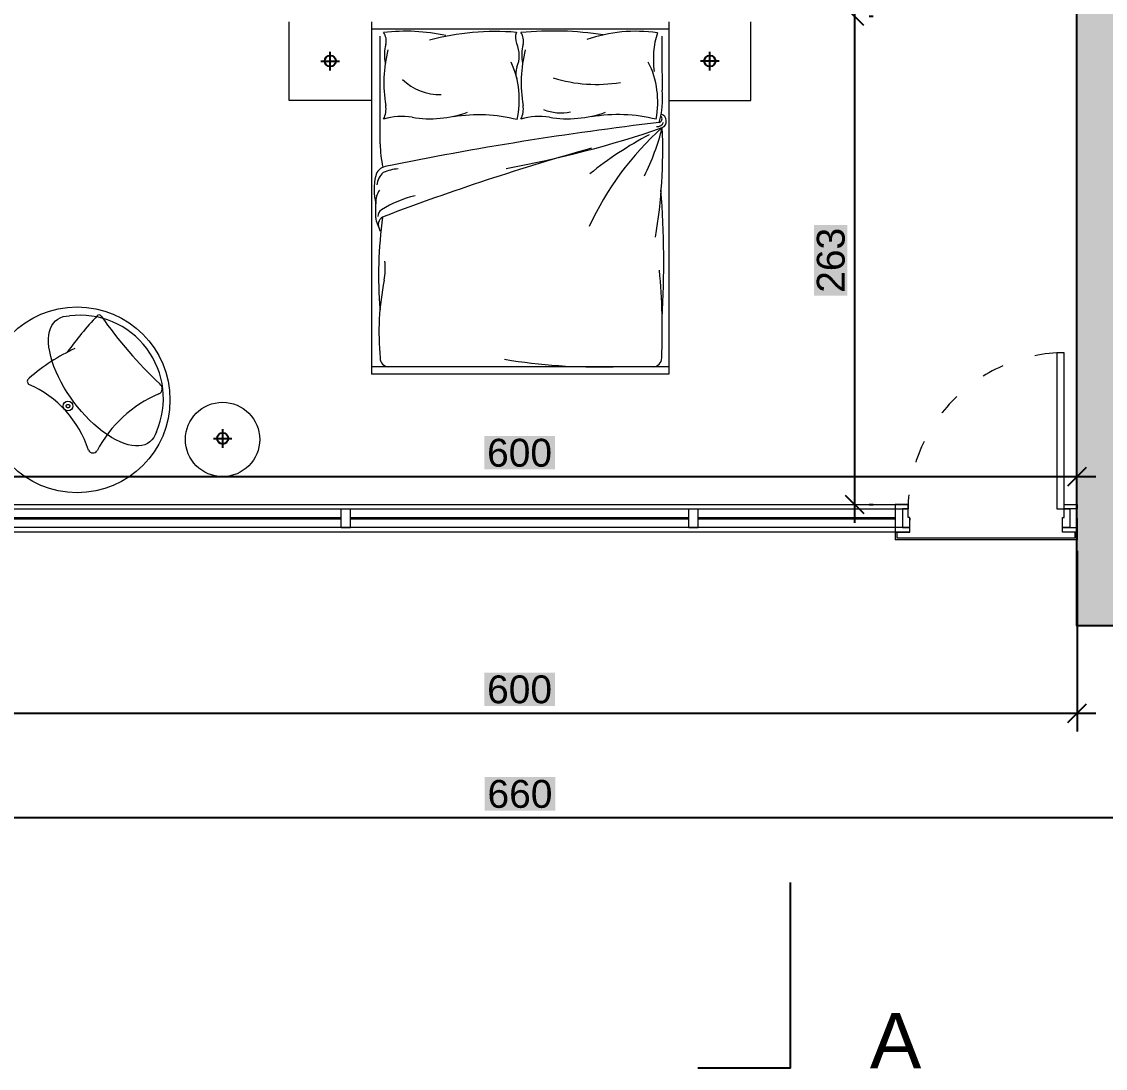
# Model space of a CAD drawing. Header units: millimetres. Extents: x 930 to 6336, y 2219 to 4338.
# Drawn here: x 4420 to 5003, y 2219 to 2782 of the extents above; entities that cross this region are included whole.
import ezdxf

# ---------------------------------------------------------------- set-up
doc = ezdxf.new("R2010")
doc.units = ezdxf.units.MM
doc.linetypes.add('ACAD_ISO03W100', pattern=[30, 12, -18])
for name, color, linetype, lineweight in [('arredi', 5, 'Continuous', 18), ('QUOTE', 3, 'Continuous', 9), ('serramenti e scale', 4, 'Continuous', 18)]:
    doc.layers.add(name, color=color, linetype=linetype, lineweight=lineweight)
doc.layers.add('dettagli', color=6, linetype='Continuous')
doc.layers.add('muri sezionati', color=1, linetype='Continuous')
doc.styles.get("Standard").update_dxf_attribs({"font": 'arial.ttf'})
doc.dimstyles.new('ook', dxfattribs={"dimtxt": 15, "dimasz": 10, "dimexe": 10, "dimexo": 10, "dimgap": 5, "dimtad": 1, "dimtoh": 1, "dimdec": 0, "dimzin": 0, "dimdsep": 46, "dimtxsty": 'Standard', "dimblk": 'OBLIQUE', "dimcen": 0.09, "dimdle": 10, "dimclrt": 3, "dimadec": 0, "dimazin": 0, "dimtfac": 1, "dimtdec": 0, "dimtofl": 0, "dimtmove": 0, "dimatfit": 3, "dimldrblk": 'OBLIQUE', "dimfxl": 1, "dimtfill": 2, "dimtfillclr": 250, "dimtolj": 1, "dimtzin": 0, "dimarcsym": 0})

# ---------------------------------------------------------------- blocks, each defined once
blk = doc.blocks.new('_Oblique')
at = {"color": 0, "linetype": 'ByBlock', "lineweight": -2}
blk.add_line((-0.5, -0.5), (0.5, 0.5), dxfattribs=at)
blk = doc.blocks.new('*D19')
at = {"layer": 'Defpoints', "color": 0, "transparency": 16777216}
for p in [(4357.79, 2457.21), (5018.23, 2457.21), (5018.23, 2353.52)]:
    blk.add_point(p, dxfattribs=at)
at = {"layer": 'QUOTE', "color": 0, "lineweight": -2, "transparency": 16777216}
for p, q in [((4357.79, 2447.21), (4357.79, 2343.52)), ((5018.23, 2447.21), (5018.23, 2343.52)), ((4347.79, 2353.52), (5028.23, 2353.52))]:
    blk.add_line(p, q, dxfattribs=at)
at = {"layer": 'QUOTE', "color": 0, "lineweight": -2, "transparency": 16777216, "xscale": 10, "yscale": 10, "zscale": 10, "rotation": 180}
blk.add_blockref('_Oblique', (4357.79, 2353.52), dxfattribs=at)
at = {"layer": 'QUOTE', "color": 0, "lineweight": -2, "transparency": 16777216, "xscale": 10, "yscale": 10, "zscale": 10}
blk.add_blockref('_Oblique', (5018.23, 2353.52), dxfattribs=at)
at = {"layer": 'QUOTE', "color": 3, "transparency": 16777216, "insert": (4688.01, 2366.18), "char_height": 15, "attachment_point": 5, "bg_fill": 1, "box_fill_scale": 1.1, "bg_fill_color": 250, "bg_fill_transparency": 0}
blk.add_mtext('\\A1;660', dxfattribs=at)
blk = doc.blocks.new('*D61')
at = {"layer": 'Defpoints', "color": 0, "transparency": 16777216}
for p in [(4387.79, 2507.04), (4987.79, 2507.04), (4987.79, 2409.76)]:
    blk.add_point(p, dxfattribs=at)
at = {"layer": 'QUOTE', "color": 0, "lineweight": -2, "transparency": 16777216}
for p, q in [((4387.79, 2497.04), (4387.79, 2399.76)), ((4987.79, 2497.04), (4987.79, 2399.76)), ((4377.79, 2409.76), (4997.79, 2409.76))]:
    blk.add_line(p, q, dxfattribs=at)
at = {"layer": 'QUOTE', "color": 0, "lineweight": -2, "transparency": 16777216, "xscale": 10, "yscale": 10, "zscale": 10, "rotation": 180}
blk.add_blockref('_Oblique', (4387.79, 2409.76), dxfattribs=at)
at = {"layer": 'QUOTE', "color": 0, "lineweight": -2, "transparency": 16777216, "xscale": 10, "yscale": 10, "zscale": 10}
blk.add_blockref('_Oblique', (4987.79, 2409.76), dxfattribs=at)
at = {"layer": 'QUOTE', "color": 3, "transparency": 16777216, "insert": (4687.79, 2422.42), "char_height": 15, "attachment_point": 5, "bg_fill": 1, "box_fill_scale": 1.1, "bg_fill_color": 250, "bg_fill_transparency": 0}
blk.add_mtext('\\A1;600', dxfattribs=at)
blk = doc.blocks.new('*D63')
at = {"layer": 'Defpoints', "color": 0, "transparency": 16777216}
for p in [(4865.8, 2784.58), (4865.8, 2522.04), (4867.98, 2522.04)]:
    blk.add_point(p, dxfattribs=at)
at = {"layer": 'QUOTE', "color": 0, "lineweight": -2, "transparency": 16777216}
for p, q in [((4867.98, 2794.58), (4867.98, 2512.04)), ((4875.8, 2784.58), (4877.98, 2784.58)), ((4875.8, 2522.04), (4877.98, 2522.04))]:
    blk.add_line(p, q, dxfattribs=at)
at = {"layer": 'QUOTE', "color": 0, "lineweight": -2, "transparency": 16777216, "xscale": 10, "yscale": 10, "zscale": 10}
for p, rotation in [((4867.98, 2784.58), 90), ((4867.98, 2522.04), 270)]:
    blk.add_blockref('_Oblique', p, dxfattribs=dict(at, rotation=rotation))
at = {"layer": 'QUOTE', "color": 3, "transparency": 16777216, "insert": (4855.31, 2653.31), "char_height": 15, "attachment_point": 5, "rotation": 90, "bg_fill": 1, "box_fill_scale": 1.1, "bg_fill_color": 250, "bg_fill_transparency": 0}
blk.add_mtext('\\A1;263', dxfattribs=at)
blk = doc.blocks.new('*D64')
at = {"layer": 'Defpoints', "color": 0, "transparency": 16777216}
for p in [(4987.79, 2537.04), (4987.79, 2537.04), (4387.79, 2518.49)]:
    blk.add_point(p, dxfattribs=at)
at = {"layer": 'QUOTE', "color": 0, "lineweight": -2, "transparency": 16777216}
for p, q in [((4387.79, 2528.49), (4387.79, 2547.04)), ((4377.79, 2537.04), (4997.79, 2537.04))]:
    blk.add_line(p, q, dxfattribs=at)
at = {"layer": 'QUOTE', "color": 0, "lineweight": -2, "transparency": 16777216, "xscale": 10, "yscale": 10, "zscale": 10, "rotation": 180}
blk.add_blockref('_Oblique', (4387.79, 2537.04), dxfattribs=at)
at = {"layer": 'QUOTE', "color": 0, "lineweight": -2, "transparency": 16777216, "xscale": 10, "yscale": 10, "zscale": 10}
blk.add_blockref('_Oblique', (4987.79, 2537.04), dxfattribs=at)
at = {"layer": 'QUOTE', "color": 3, "transparency": 16777216, "insert": (4687.79, 2549.7), "char_height": 15, "attachment_point": 5, "bg_fill": 1, "box_fill_scale": 1.1, "bg_fill_color": 250, "bg_fill_transparency": 0}
blk.add_mtext('\\A1;600', dxfattribs=at)

msp = doc.modelspace()

# ---------------------------------------------------------------- hatches: boundary and pattern name
at = {"layer": 'muri sezionati'}
h = msp.add_hatch(color=256, dxfattribs=at)
h.dxf.hatch_style = 1
h.paths.add_polyline_path([(4387.79, 3321.96), (4357.87, 3321.96), (4357.79, 3132.3), (4387.79, 3132.3)])
h.paths.add_polyline_path([(5017.76, 3534.68), (4988.31, 3534.68), (4988.31, 3313.85), (5017.86, 3313.85)])
h.paths.add_polyline_path([(5018.31, 3152.26), (4987.79, 3152.26), (4987.59, 2456.76), (5018.31, 2456.76)])
h.paths.add_polyline_path([(4808.31, 3139.84), (4888.31, 3139.84), (4888.31, 3142.23), (4487.79, 3142.23), (4487.79, 3139.84), (4567.79, 3139.84), (4567.79, 3134.36), (4487.79, 3134.36), (4487.79, 3132.23), (4763.31, 3132.23), (4763.31, 2791.69), (4768.31, 2791.69), (4768.31, 3132.23), (4888.31, 3132.23), (4888.31, 3134.36), (4808.31, 3134.36)])

# ---------------------------------------------------------------- linework, layer by layer
at = {"layer": 'arredi'}
for p, q in [((4563.81, 2739.34), (4563.81, 2781.69)), ((4608.05, 2781.69), (4608.05, 2592.04)), ((4768.05, 2781.69), (4768.05, 2592.04)), ((4812.28, 2739.34), (4812.28, 2781.69)), ((4768.05, 2777.64), (4608.05, 2777.64)), ((4612.75, 2715.95), (4612.75, 2773.88)), ((4608.05, 2739.34), (4563.81, 2739.34)), ((4768.05, 2739.34), (4812.28, 2739.34)), ((4610.4, 2676.16), (4610.4, 2685.4)), ((4610.69, 2674.53), (4612.75, 2668.94)), ((4768.05, 2596.09), (4608.05, 2596.09)), ((4768.05, 2592.04), (4608.05, 2592.04))]:
    msp.add_line(p, q, dxfattribs=at)
for centre, radius in [((4449.7, 2578.25), 50), ((4444.83, 2574.9), 2.62)]:
    msp.add_circle(centre, radius, dxfattribs=at)
at = {"layer": 'arredi', "linetype": 'ACAD_ISO03W100'}
msp.add_circle((4444.83, 2574.9), 0.939, dxfattribs=at)
at = {"layer": 'arredi', "linetype": 'ByBlock'}
msp.add_circle((4527.98, 2556.93), 20, dxfattribs=at)
at = {"layer": 'arredi'}
for centre, radius, start, end in [((4626.62, 2676.24), 100.3, 77.57525, 96.85864), ((4608.53, 2771.44), 7.52, 344.80123, 35.62124), ((4674.94, 2639.74), 136.67, 85.31803, 105.10752), ((4693.29, 2773.09), 7.75, 158.28762, 204.21227), ((4705.78, 2602.64), 174.03, 81.05865, 95.69054), ((4682.41, 2771.44), 7.52, 344.80123, 35.62124), ((4750.53, 2694.74), 81.77, 81.98537, 108.97076), ((4808.33, 2761.34), 48.57, 162.80093, 187.53892), ((4635.85, 2764.02), 20.79, 164.80123, 192.68804), ((4671.72, 2763.39), 15.91, 337.11917, 24.21227), ((4709.73, 2764.02), 20.79, 164.80123, 192.68804), ((6064.65, 2771.84), 1300.37, 179.91037, 181.1885), ((4686.98, 2748.75), 72.21, 165.74005, 189.62888), ((4760.86, 2748.75), 72.21, 165.74005, 189.62888), ((4639.63, 2739.77), 48.02, 347.01381, 24.88205), ((4714.36, 2738.53), 47.79, 348.71088, 26.66813), ((4693.82, 2754.06), 8.08, 157.11917, 200.98391), ((4644.48, 2770.23), 27.71, 224.99017, 272.17052), ((4729.06, 2825.88), 77.95, 252.7298, 279.56797), ((4716.25, 2740.69), 48.49, 344.14429, 4.94463), ((4603.87, 2734.65), 12.08, 333.03506, 9.62888), ((4677.75, 2734.65), 12.08, 333.03506, 9.62888), ((4624.58, 2697.91), 32.81, 80.60741, 107.64024), ((4639.66, 2789.07), 59.6, 260.60741, 289.64407), ((4665.88, 2650.11), 81.51, 75.40269, 99.67342), ((4698.46, 2697.91), 32.81, 80.60741, 107.64024), ((4709.86, 2756.78), 24.16, 247.61749, 282.85197), ((4713.69, 2790.92), 61.45, 260.74993, 289.3428), ((4740.85, 2648.05), 83.65, 75.89915, 99.85617), ((4762.49, 2729.37), 1.97, 281.8744, 50.60422), ((4762.85, 2728.18), 3.9, 296.06182, 73.69952), ((4971.99, 955.04), 1784.7, 96.72799, 101.52297), ((4578.95, 3263.63), 570.01, 280.27204, 289.00313), ((4869.71, 2606.03), 158.53, 131.54675, 155.61673), ((4637.72, 2756.75), 130.83, 333.69042, 345.81061), ((4482.74, 2712.35), 282.09, 350.49059, 2.50593), ((4761.72, 2729.12), 3.89, 265.50112, 337.39481), ((4850.31, 2545.74), 198.22, 117.91437, 128.96241), ((4672.54, 2716.75), 59.79, 180.76871, 192.91096), ((5073.09, 1471.58), 1289.47, 105.59201, 110.81317), ((4616.8, 2697.31), 6.59, 101.61314, 167.11731), ((4620.52, 2693.11), 9.53, 129.40159, 175.3151), ((4623.79, 2680.45), 22.09, 93.536, 114.96614), ((4642.98, 2691.32), 33.45, 167.11731, 193.07135), ((4620.53, 2684.8), 10.15, 142.2698, 183.39831), ((4645.04, 2630.11), 59.44, 103.13487, 121.98877), ((4240.94, 2651.7), 524.41, 356.77702, 4.3028), ((4615.11, 2676.16), 4.71, 180, 200.2459), ((4615.11, 2676.16), 4.71, 180, 200.2459), ((4615.69, 2676.93), 4.18, 120.7024, 180.9899), ((4616.47, 2672.46), 4.71, 109.32758, 200.2459), ((4837.33, 2645.63), 225.38, 172.12353, 184.82472), ((4584.17, 2648.74), 31.38, 348.65747, 7.52533), ((4422.85, 2615.26), 341.74, 357.5735, 5.48735), ((4756.14, 2614.25), 144.01, 168.65747, 185.36104), ((4451.33, 2578.97), 44.82, 336.5349, 97.2398), ((4461.54, 2622.73), 1.27, 29.43392, 148.8328), ((4602.48, 2490.36), 194.59, 136.87319, 144.32287), ((4658.91, 2761.18), 239.84, 215.07701, 226.64169), ((4489.98, 2515.42), 99.49, 114.59212, 131.53249), ((4617.46, 2600.79), 4.71, 180, 270), ((4759.58, 2600.79), 4.71, 270, 360), ((4729.24, 2896.22), 300.26, 260.51685, 271.6934), ((4424.88, 2588.16), 1.94, 116.34535, 235.45184), ((4400.63, 2533.25), 58.11, 17.97029, 66.53), ((4492.43, 2584.29), 3.1, 292.99616, 54.01029), ((4519.86, 2519.67), 67.11, 112.99616, 152.30939), ((4458.26, 2552.23), 2.57, 204.01537, 327.65516)]:
    msp.add_arc(centre, radius, start, end, dxfattribs=at)
at = {"layer": 'arredi', "extrusion": (0, 0, -1)}
msp.add_ellipse((4463.78, 2588.44), major_axis=(24.96, -32.94), ratio=0.47203, start_param=5.951977, end_param=9.77584, dxfattribs=at)
at = {"layer": 'dettagli'}
for p, q in [((4585.93, 2755.51), (4585.93, 2765.51)), ((4790.17, 2755.51), (4790.17, 2765.51)), ((4580.93, 2760.51), (4588.93, 2760.51)), ((4588.93, 2760.51), (4590.93, 2760.51)), ((4787.17, 2760.51), (4785.17, 2760.51)), ((4795.17, 2760.51), (4787.17, 2760.51)), ((4528.06, 2552.48), (4528.06, 2562.48)), ((4523.06, 2557.48), (4531.06, 2557.48)), ((4531.06, 2557.48), (4533.06, 2557.48)), ((4833.64, 2218.66), (4833.64, 2318.66)), ((4833.64, 2218.66), (4783.64, 2218.66))]:
    msp.add_line(p, q, dxfattribs=at)
for centre in [(4585.93, 2760.51), (4790.17, 2760.51), (4528.06, 2557.48)]:
    msp.add_circle(centre, 3, dxfattribs=at)
at = {"layer": 'muri sezionati'}
msp.add_lwpolyline([(4987.79, 3152.26), (5018.31, 3152.26), (5018.31, 2456.76), (4987.59, 2456.76), (4987.79, 3152.26)], dxfattribs=at)
at = {"layer": 'serramenti e scale', "linetype": 'ByBlock'}
for p, q in [((4407.27, 2522.04), (4896.87, 2522.04)), ((4980.82, 2522.04), (4987.79, 2522.04)), ((4897.8, 2507.04), (4407.27, 2507.04))]:
    msp.add_line(p, q, dxfattribs=at)
at = {"layer": 'serramenti e scale'}
for p, q in [((4407.27, 2519.54), (4896.8, 2519.54)), ((4591.77, 2509.54), (4591.77, 2519.54)), ((4596.77, 2509.54), (4596.77, 2519.54)), ((4778.84, 2509.54), (4778.84, 2519.54)), ((4783.84, 2509.54), (4783.84, 2519.54)), ((4889.83, 2519.67), (4889.83, 2509.54)), ((4412.27, 2515.04), (4591.77, 2515.04)), ((4591.77, 2514.04), (4412.27, 2514.04)), ((4596.77, 2515.04), (4778.84, 2515.04)), ((4778.84, 2514.04), (4596.77, 2514.04)), ((4783.84, 2515.04), (4889.83, 2515.04)), ((4889.83, 2514.04), (4783.84, 2514.04)), ((4897.79, 2514.54), (4897.79, 2513.54)), ((4987.79, 2514.54), (4987.79, 2509.54)), ((4889.83, 2509.54), (4407.27, 2509.54)), ((4591.77, 2509.54), (4596.77, 2509.54)), ((4778.84, 2509.54), (4783.84, 2509.54)), ((4889.83, 2507.04), (4889.83, 2503.04)), ((4889.83, 2507.04), (4890.83, 2507.04)), ((4987.76, 2503.04), (4889.83, 2503.04)), ((4890.83, 2507.04), (4890.83, 2504.04)), ((4890.83, 2504.04), (4986.76, 2504.04)), ((4986.76, 2504.04), (4986.76, 2507.04)), ((4987.76, 2503.04), (4986.76, 2503.04)), ((4987.79, 2507.04), (4987.76, 2504.04)), ((4987.76, 2504.04), (4987.76, 2503.04)), ((4987.76, 2504.04), (4987.76, 2503.04))]:
    msp.add_line(p, q, dxfattribs=at)
for points in [[(4980.82, 2519.54), (4980.82, 2603.54), (4976.82, 2603.54), (4976.82, 2519.54)], [(4896.8, 2519.54), (4896.8, 2522.04), (4889.83, 2522.04), (4889.83, 2519.54)], [(4897.8, 2509.54), (4897.8, 2515.04), (4896.8, 2515.04), (4896.8, 2519.54), (4893.8, 2519.54), (4893.8, 2509.54)], [(4979.82, 2509.54), (4979.82, 2515.04), (4980.82, 2515.04), (4980.82, 2519.54), (4983.82, 2519.54), (4983.82, 2509.54)], [(4980.82, 2519.54), (4980.82, 2522.04), (4987.79, 2522.04), (4987.79, 2519.54)], [(4897.8, 2507.04), (4897.8, 2509.54), (4889.83, 2509.54), (4889.83, 2507.04)], [(4979.82, 2507.04), (4979.82, 2509.54), (4987.79, 2509.54), (4987.79, 2507.04)]]:
    msp.add_lwpolyline(points, close=True, dxfattribs=at)
at = {"layer": 'serramenti e scale', "linetype": 'ACAD_ISO03W100'}
msp.add_arc((4981.92, 2518.57), 85.12, 93.43306, 179.34806, dxfattribs=at)

# ---------------------------------------------------------------- texts
at = {"layer": 'dettagli'}
msp.add_text('A', height=29.74, rotation=360, dxfattribs=at).set_placement((4876.24, 2218.66))

# ---------------------------------------------------------------- dimensions: what is measured, and where the dimension line sits
at = {"layer": 'QUOTE'}
dim = msp.add_linear_dim(base=(4867.98, 2522.04), p1=(4865.8, 2784.58), p2=(4865.8, 2522.04), angle=90, dimstyle='ook', dxfattribs=at)
dim.commit()
dim.dimension.update_dxf_attribs({"geometry": '*D63', "text_midpoint": (4855.31, 2653.31)})
for base, p1, p2, picture, middle in [((4987.79, 2537.04), (4387.79, 2518.49), (4987.79, 2537.04), '*D64', (4687.79, 2549.7)), ((4987.79, 2409.76), (4387.79, 2507.04), (4987.79, 2507.04), '*D61', (4687.79, 2422.42)), ((5018.23, 2353.52), (4357.79, 2457.21), (5018.23, 2457.21), '*D19', (4688.01, 2366.18))]:
    dim = msp.add_linear_dim(base=base, p1=p1, p2=p2, dimstyle='ook', dxfattribs=at)
    dim.commit()
    dim.dimension.update_dxf_attribs({"geometry": picture, "text_midpoint": middle})

doc.saveas('drawing.dxf')
